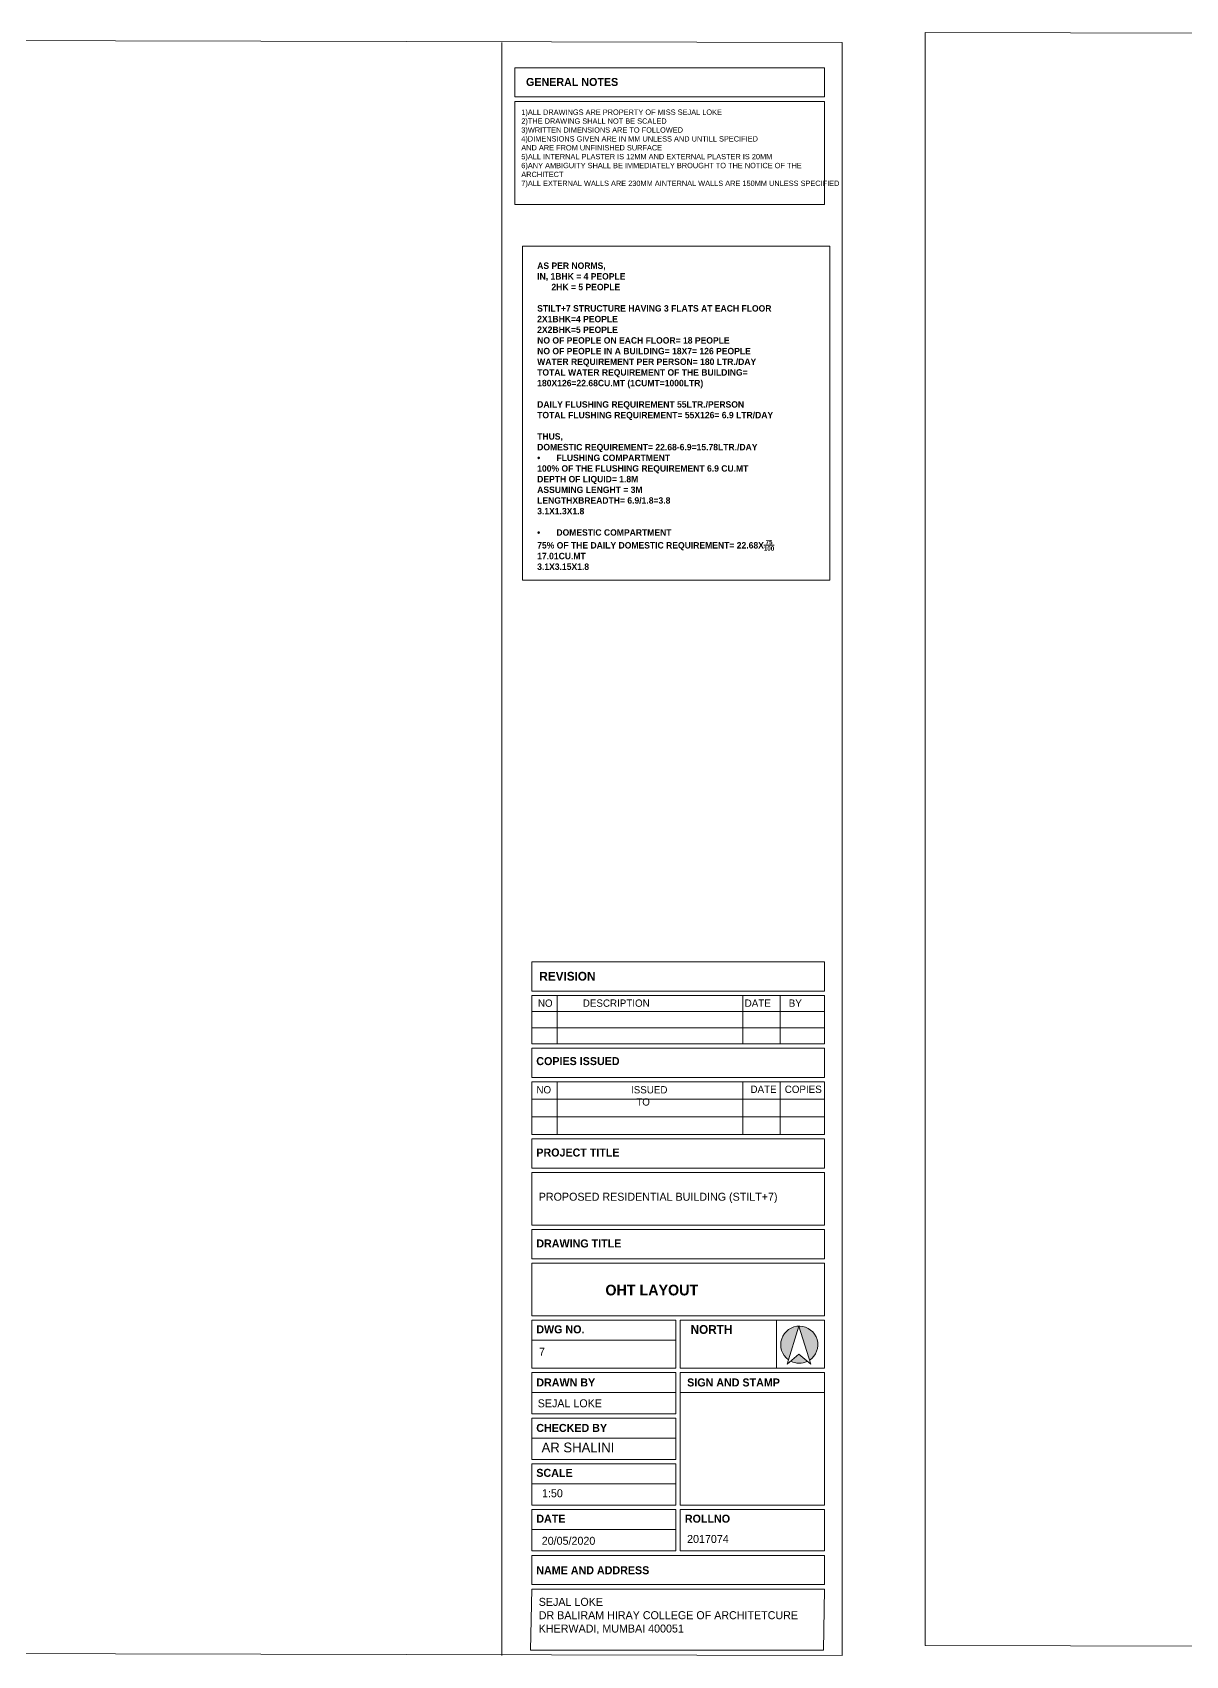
# Model space of a CAD drawing. Header units: millimetres. Extents: x -1932176 to 78768, y -1967 to 1266654.
# Drawn here: x -328579 to -306967, y 434854 to 465279 of the extents above; entities that cross this region are included whole.
import ezdxf

# ---------------------------------------------------------------- set-up
doc = ezdxf.new("R2010")
doc.units = ezdxf.units.MM
doc.layers.add('SHEET', color=7, linetype='Continuous', lineweight=13)
doc.styles.add('20 scale', font='ARIALN.TTF', dxfattribs={"height": 0.2})
doc.styles.get("Standard").update_dxf_attribs({"font": 'arial.ttf'})

msp = doc.modelspace()

# ---------------------------------------------------------------- hatches: boundary and pattern name
at = {"layer": 'SHEET', "linetype": 'ByBlock', "lineweight": 20, "transparency": 33554687}
h = msp.add_hatch(color=0, dxfattribs=at)
h.dxf.hatch_style = 1
h.paths.add_polyline_path([(-314214.53865, 441025.59992), (-314016.88012, 440390.02535, 3.231701641), (-314409.36139, 440399.14383)])
h.paths.add_polyline_path([(-314214.53865, 440502.1091), (-314366.2245, 440372.66513, 0.2347967333), (-314056.90553, 440367.58992)])

# ---------------------------------------------------------------- linework, layer by layer
at = {"layer": 'SHEET'}
msp.add_line((-319780.30421, 465091.84823), (-319780.30421, 434854.17871), dxfattribs=at)
at = {"layer": 'SHEET', "color": 18, "linetype": 'ByBlock', "lineweight": 9, "true_color": 0x000000}
for p, q in [((-313734.17216, 464070.0041), (-313734.17216, 464618.70964)), ((-313734.17216, 462055.92831), (-313734.17216, 463987.69827)), ((-319535.82459, 462055.92831), (-313734.17216, 462055.92831))]:
    msp.add_line(p, q, dxfattribs=at)
at = {"layer": 'SHEET', "color": 18, "linetype": 'Continuous', "lineweight": 9, "ltscale": 50, "true_color": 0x000000}
msp.add_line((-319535.82459, 464070.0041), (-314048.76915, 464070.0041), dxfattribs=at)
at = {"layer": 'SHEET', "color": 18, "linetype": 'Continuous', "lineweight": 9, "ltscale": 2.5, "true_color": 0x000000}
for p, q in [((-314048.76915, 463987.69827), (-319535.82459, 463987.69827)), ((-313734.17216, 463987.69827), (-319535.82459, 463987.69827)), ((-313734.17216, 447856.93131), (-313734.17216, 447320.77783)), ((-313734.17216, 447308.22577), (-313734.17216, 447856.93131)), ((-319221.2276, 447225.91994), (-313734.17216, 447225.91994)), ((-319221.2276, 447225.91994), (-319221.2276, 446322.40407)), ((-318742.32172, 447225.91994), (-318742.32172, 446322.40407)), ((-315265.65971, 447225.91994), (-315265.65971, 446322.40407)), ((-314562.0391, 447225.91994), (-314562.0391, 446322.40407)), ((-313734.17216, 447225.91994), (-313734.17216, 446322.40407)), ((-319221.2276, 446924.74798), (-313734.17216, 446924.74798)), ((-319221.2276, 446623.57603), (-313734.17216, 446623.57603)), ((-313734.17216, 446322.40407), (-319221.2276, 446322.40407)), ((-313734.17216, 446240.09824), (-313734.17216, 445691.3927)), ((-319221.2276, 444623.26517), (-319221.2276, 445609.08687)), ((-319221.2276, 445609.08687), (-313734.17216, 445609.08687)), ((-318742.32172, 445609.08687), (-318742.32172, 444623.26517)), ((-315265.65971, 445609.08687), (-315265.65971, 444623.26517)), ((-314562.0391, 445609.08687), (-314562.0391, 444623.26517)), ((-313734.17216, 445609.08687), (-313734.17216, 444623.26517)), ((-319221.2276, 445280.47963), (-313734.17216, 445280.47963)), ((-319221.2276, 444951.8724), (-313734.17216, 444951.8724)), ((-313734.17216, 444623.26517), (-319221.2276, 444623.26517)), ((-316518.8528, 440244.10021), (-316518.8528, 441142.68153)), ((-316436.54697, 440244.10021), (-316436.54697, 441142.68153)), ((-314632.75348, 441142.68153), (-314632.75348, 440244.10021)), ((-316518.8528, 439386.6698), (-316518.8528, 440161.79438)), ((-316436.54697, 437671.80898), (-316436.54697, 440161.79438)), ((-316518.8528, 438529.23939), (-316518.8528, 439304.36397)), ((-316518.8528, 437671.80898), (-316518.8528, 438446.93356)), ((-316518.8528, 436814.37856), (-316518.8528, 437589.50314)), ((-316436.54697, 437671.80898), (-313734.17216, 437671.80898)), ((-316436.54697, 436814.37856), (-316436.54697, 437589.50314)), ((-316436.54697, 437589.50314), (-313734.17216, 437589.50314)), ((-316436.54697, 436814.37856), (-313734.17216, 436814.37856))]:
    msp.add_line(p, q, dxfattribs=at)
at = {"layer": 'SHEET', "linetype": 'ByBlock', "lineweight": 20}
for p, q in [((-314436.15495, 440312.98867), (-314214.53865, 441025.59992)), ((-313992.92234, 440312.98867), (-314214.53865, 441025.59992)), ((-314436.15495, 440312.98867), (-314214.53865, 440502.1091)), ((-313992.92234, 440312.98867), (-314214.53865, 440502.1091))]:
    msp.add_line(p, q, dxfattribs=at)
at = {"layer": 'SHEET'}
for points in [[(-311846.39972, 465279.20368), (-268254.76893, 465177.40093), (-268254.76893, 434939.73141), (-311846.39972, 435041.53416)], [(-356992.49183, 465193.65098), (-313400.86105, 465091.84823), (-313400.86105, 434854.17871), (-356992.49183, 434955.98146)]]:
    msp.add_lwpolyline(points, close=True, dxfattribs=at)
at = {"layer": 'SHEET', "color": 18, "linetype": 'Continuous', "lineweight": 9, "ltscale": 2.5, "true_color": 0x000000}
for points in [[(-313734.17216, 464070.0041), (-319535.82459, 464070.0041), (-319535.82459, 464618.70964), (-313734.17216, 464618.70964)], [(-319535.82459, 462055.92831), (-319535.82459, 463987.69827)], [(-313734.17216, 447308.22577), (-319221.2276, 447308.22577), (-319221.2276, 447856.93131), (-313734.17216, 447856.93131)], [(-317341.91111, 446240.09824), (-319221.2276, 446240.09824)], [(-319221.2276, 445691.3927), (-319221.2276, 446240.09824)], [(-313734.17216, 445691.3927), (-319221.2276, 445691.3927), (-319221.2276, 446240.09824), (-313734.17216, 446240.09824)], [(-319221.2276, 444623.26517), (-319221.2276, 445609.08687)], [(-313734.17216, 444540.95934), (-319221.2276, 444540.95934)], [(-319221.2276, 443992.25379), (-319221.2276, 444540.95934)], [(-319221.2276, 442924.12627), (-319221.2276, 443909.94796)], [(-313734.17216, 442841.82044), (-319221.2276, 442841.82044)], [(-319221.2276, 442293.11489), (-319221.2276, 442841.82044)], [(-319221.2276, 441224.98736), (-319221.2276, 442210.80906)], [(-316518.8528, 440768.21373), (-319221.2276, 440768.21373), (-319221.2276, 441142.68153), (-316518.8528, 441142.68153)], [(-316436.54697, 441142.68153), (-313734.17216, 441142.68153)], [(-313734.17216, 441142.68153), (-313734.17216, 440244.10021)], [(-316518.8528, 440244.10021), (-319221.2276, 440244.10021), (-319221.2276, 440768.21373), (-316518.8528, 440768.21373)], [(-316518.8528, 439787.32657), (-319221.2276, 439787.32657), (-319221.2276, 440161.79438), (-316518.8528, 440161.79438)], [(-313734.17216, 440244.10021), (-316436.54697, 440244.10021)], [(-316436.54697, 440161.79438), (-313734.17216, 440161.79438)], [(-313734.17216, 440161.79438), (-313734.17216, 437671.80898)], [(-316518.8528, 439386.6698), (-319221.2276, 439386.6698), (-319221.2276, 439787.32657), (-316518.8528, 439787.32657)], [(-316436.54697, 439787.32657), (-313734.17216, 439787.32657)], [(-316518.8528, 438929.89616), (-319221.2276, 438929.89616), (-319221.2276, 439304.36397), (-316518.8528, 439304.36397)], [(-316518.8528, 438529.23939), (-319221.2276, 438529.23939), (-319221.2276, 438929.89616), (-316518.8528, 438929.89616)], [(-316518.8528, 438072.46575), (-319221.2276, 438072.46575), (-319221.2276, 438446.93356), (-316518.8528, 438446.93356)], [(-316518.8528, 437671.80898), (-319221.2276, 437671.80898), (-319221.2276, 438072.46575), (-316518.8528, 438072.46575)], [(-316518.8528, 437215.03534), (-319221.2276, 437215.03534), (-319221.2276, 437589.50314), (-316518.8528, 437589.50314)], [(-313734.17216, 437589.50314), (-313734.17216, 436814.37856)], [(-316518.8528, 436814.37856), (-319221.2276, 436814.37856), (-319221.2276, 437215.03534), (-316518.8528, 437215.03534)], [(-313734.17216, 436732.07273), (-319221.2276, 436732.07273)]]:
    msp.add_lwpolyline(points, dxfattribs=at)
at = {"layer": 'SHEET', "color": 0, "linetype": 'ByBlock', "lineweight": 20}
msp.add_lwpolyline([(-319391.27136, 455011.30784), (-313636.63508, 455011.30784), (-313636.63508, 461272.11895), (-319391.27136, 461272.11895)], close=True, dxfattribs=at)
at = {"layer": 'SHEET', "color": 18, "linetype": 'Continuous', "lineweight": 9, "ltscale": 2.5, "true_color": 0x000000}
for points in [[(-319221.2276, 444540.95934), (-313734.17216, 444540.95934), (-313734.17216, 443992.25379), (-319221.2276, 443992.25379)], [(-319221.2276, 443909.94796), (-313734.17216, 443909.94796), (-313734.17216, 442924.12627), (-319221.2276, 442924.12627)], [(-319221.2276, 442841.82044), (-313734.17216, 442841.82044), (-313734.17216, 442293.11489), (-319221.2276, 442293.11489)], [(-319221.2276, 442210.80906), (-313734.17216, 442210.80906), (-313734.17216, 441224.98736), (-319221.2276, 441224.98736)], [(-319221.2276, 436732.07273), (-313734.17216, 436732.07273), (-313734.17216, 436183.36719), (-319221.2276, 436183.36719)], [(-319221.2276, 436101.06136), (-313734.17216, 436101.06136), (-313755.50465, 434956.18587), (-319242.56009, 434956.18587)]]:
    msp.add_lwpolyline(points, close=True, dxfattribs=at)
at = {"layer": 'SHEET', "linetype": 'ByBlock', "lineweight": 20}
for start, end in [(303.056834928, 234.281348044), (242.632966002, 295.487021518)]:
    msp.add_arc((-314206.4591, 440681.31837), 347.55116, start, end, dxfattribs=at)

# ---------------------------------------------------------------- texts
at = {"layer": 'SHEET', "linetype": 'ByBlock', "lineweight": 20, "attachment_point": 1}
for s, width, insert, char_height in [('{\\fCentury Gothic|b1|i0|c0|p34;GENERAL NOTES}', 2437.1509055, (-319327.88559, 464426.4319), 150), ('{\\fCentury Gothic|b1|i0|c0|p34;COPIES ISSUED}', 2437.1509055, (-319135.08159, 446071.93932), 150), ('{\\fCentury Gothic|b1|i0|c0|p34;PROJECT TITLE}', 2437.1509055, (-319135.08159, 444358.60474), 150), ('{\\fCentury Gothic|b0|i0|c0|p34;PROPOSED RESIDENTIAL BUILDING (STILT+7)}', 4907.5748606, (-319089.59128, 443529.78936), 150), ('{\\fCentury Gothic|b1|i0|c0|p34;DRAWING TITLE}', 2437.1509055, (-319135.08159, 442653.58045), 150), ('{\\fCentury Gothic|b1|i0|c0|p34;OHT LAYOUT}', 4907.5748606, (-317839.76675, 441805.13061), 200), ('{\\fCentury Gothic|b1|i0|c0|p34;DWG NO.}', 2437.1509055, (-319135.08159, 441043.66031), 150), ('{\\fCentury Gothic|b1|i0|c0|p34;DRAWN BY}', 2437.1509055, (-319135.08159, 440047.94201), 150), ('{\\fCentury Gothic|b1|i0|c0|p34;SIGN AND STAMP}', 2437.1509055, (-316307.86804, 440047.94201), 150), ('{\\fCentury Gothic|b1|i0|c0|p34;CHECKED BY}', 2437.1509055, (-319135.08159, 439196.00979), 150), ('{\\fCentury Gothic|b1|i0|c0|p34;SCALE}', 2437.1509055, (-319135.08159, 438353.49914), 150), ('{\\fCentury Gothic|b1|i0|c0|p34;DATE}', 2437.1509055, (-319135.08159, 437494.58786), 150), ('{\\fCentury Gothic|b1|i0|c0|p34;ROLLNO}', 2437.1509055, (-316350.40095, 437494.58786), 150), ('{\\fCentury Gothic|b1|i0|c0|p34;NAME AND ADDRESS}', 2437.1509055, (-319135.08159, 436528.23698), 150), ('{\\fCentury Gothic|b0|i0|c0|p34;SEJAL LOKE\\PDR BALIRAM HIRAY COLLEGE OF ARCHITETCURE \\PKHERWADI, MUMBAI 400051}', 4907.5748606, (-319089.59128, 435935.27796), 150)]:
    msp.add_mtext_dynamic_manual_height_columns(s, width=width, gutter_width=57.3737, heights=[0], dxfattribs=dict(at, insert=insert, char_height=char_height))
at = {"layer": 'SHEET', "color": 18, "linetype": 'ByBlock', "lineweight": 9, "true_color": 0x000000, "insert": (-319416.31992, 463835.09355), "char_height": 100, "attachment_point": 1}
msp.add_mtext_dynamic_manual_height_columns('{\\fCentury Gothic|b0|i0|c0|p34;1)ALL DRAWINGS ARE PROPERTY OF MISS SEJAL LOKE\\P2)THE DRAWING SHALL NOT BE SCALED \\P3)WRITTEN DIMENSIONS ARE TO FOLLOWED \\P4)DIMENSIONS GIVEN ARE IN MM UNLESS AND UNTILL SPECIFIED \\PAND ARE FROM UNFINISHED SURFACE \\P5)ALL INTERNAL PLASTER IS 12MM AND EXTERNAL PLASTER IS 20MM\\P6)ANY AMBIGUITY SHALL BE IMMEDIATELY BROUGHT TO THE NOTICE OF THE ARCHITECT \\P7)ALL EXTERNAL WALLS ARE 230MM AINTERNAL WALLS ARE 150MM UNLESS SPECIFIED}', width=5543.582225, gutter_width=57.3737, heights=[0], dxfattribs=at)
at = {"layer": 'SHEET', "color": 0, "linetype": 'ByBlock', "lineweight": 20, "insert": (-319118.83541, 460967.48155), "char_height": 120, "attachment_point": 1}
msp.add_mtext_dynamic_manual_height_columns('\\A1;{\\fCentury Gothic|b1|i0|c0|p34;AS PER NORMS,\\PIN, 1BHK = 4 PEOPLE\\P      2HK = 5 PEOPLE\\P\\PSTILT+7 STRUCTURE HAVING 3 FLATS AT EACH FLOOR\\P2X1BHK=4 PEOPLE\\P2X2BHK=5 PEOPLE\\PNO OF PEOPLE ON EACH FLOOR= 18 PEOPLE\\PNO OF PEOPLE IN A BUILDING= 18X7= 126 PEOPLE\\PWATER REQUIREMENT PER PERSON= 180 LTR./DAY\\PTOTAL WATER REQUIREMENT OF THE BUILDING= 180X126=22.68CU.MT (1CUMT=1000LTR)\\P\\PDAILY FLUSHING REQUIREMENT 55LTR./PERSON\\PTOTAL FLUSHING REQUIREMENT= 55X126= 6.9 LTR/DAY\\P\\PTHUS, \\PDOMESTIC REQUIREMENT= 22.68-6.9=15.78LTR./DAY\\P\\pi-360,l360,t360;\\fSymbol|b1|i0|c2|p18;·^I\\fCentury Gothic|b1|i0|c0|p34;FLUSHING COMPARTMENT \\P\\pi0,l0,tz;100% OF THE FLUSHING REQUIREMENT 6.9 CU.MT\\PDEPTH OF LIQUID= 1.8M\\PASSUMING LENGHT = 3M\\PLENGTHXBREADTH= 6.9/1.8=3.8\\P3.1X1.3X1.8\\P\\P\\pi-360,l360,t360;\\fSymbol|b1|i0|c2|p18;·^I\\fCentury Gothic|b1|i0|c0|p34;DOMESTIC COMPARTMENT\\P\\pi0,l0,tz;75% OF THE DAILY DOMESTIC REQUIREMENT= 22.68X\\H0.7x;\\S75/100;\\H1.4286x;\\P17.01CU.MT\\P3.1X3.15X1.8}', width=5238.8602164, gutter_width=850, heights=[7161.62318], dxfattribs=at)
at = {"layer": 'SHEET', "color": 18, "linetype": 'Continuous', "lineweight": 9, "ltscale": 50, "true_color": 0x000000, "attachment_point": 1, "style": '20 scale'}
for s, width, heights, insert, char_height in [('{\\fCentury Gothic|b1|i0|c0|p34;REVISION  }', 66.4831048, [6.59764], (-319078.16727, 447670.2422), 164.6116632), ('\\pi-135.47;{\\fCentury Gothic|b0|i0|c0|p34;NO}', 8.7279214, [4.14976], (-318969.91167, 447152.44734), 137.176386), ('\\pi-565.24;{\\fCentury Gothic|b0|i0|c0|p34;DESCRIPTION}', 34.9161875, [4.14976], (-317698.47138, 447152.44734), 137.176386), ('\\pi-215.3;{\\fCentury Gothic|b0|i0|c0|p34;DATE}', 12.8232824, [4.14976], (-315014.34378, 447152.44734), 137.176386), ('\\pi-93.109;{\\fCentury Gothic|b0|i0|c0|p34;BY}', 13.5326087, [4.14976], (-314310.72316, 447152.44734), 137.176386), ('\\pi-135.47;{\\fCentury Gothic|b0|i0|c0|p34;NO}', 8.7279214, [4.14976], (-318998.3187, 445528.57295), 137.176386), ('\\pi-215.3;{\\fCentury Gothic|b0|i0|c0|p34;DATE}', 12.8232824, [4.14976], (-314905.7739, 445537.39746), 137.176386), ('\\pi-319.39;{\\fCentury Gothic|b0|i0|c0|p34;COPIES}', 13.5326087, [4.14976], (-314159.15197, 445537.39746), 137.176386), ('{\\fCentury Gothic|b1|i0|c0|p34;NORTH}', 30.7331048, [4.78312], (-316243.92087, 441048.94484), 164.6116632), ('{\\fCentury Gothic|b0|i0|c0|p34;7}', 689.9624133, [4.78312], (-319085.33055, 440624.36807), 150), ('{\\fCentury Gothic|b0|i0|c0|p34;SEJAL LOKE}', 2212.0658659, [4.78312], (-319109.21495, 439657.53019), 150), ('{\\fCentury Gothic|b0|i0|c0|p34;AR SHALINI }', 2212.0658659, [4.78312], (-319036.56277, 438846.32802), 183.4829289), ('{\\fCentury Gothic|b0|i0|c0|p34;1:50}', 30.7331048, [4.78312], (-319028.25361, 437971.15001), 150), ('{\\fCentury Gothic|b0|i0|c0|p34;20/05/2020}', 1240.2372357, [4.78312], (-319033.34155, 437080.5652), 150), ('{\\fCentury Gothic|b0|i0|c0|p34;2017074}', 689.9624133, [4.78312], (-316309.09893, 437114.35559), 150)]:
    msp.add_mtext_dynamic_manual_height_columns(s, width=width, gutter_width=1125, heights=heights, dxfattribs=dict(at, insert=insert, char_height=char_height))
at = {"layer": 'SHEET', "color": 18, "linetype": 'Continuous', "lineweight": 9, "ltscale": 50, "true_color": 0x000000}
note = msp.add_mtext_dynamic_manual_height_columns('\\pi-271.72;{\\fCentury Gothic|b0|i0|c0|p34;ISSUED }', width=34.9161875, gutter_width=430.8795, heights=[4.14976, 0], dxfattribs=dict(at, insert=(-317726.87842, 445528.57295), char_height=137.176386, attachment_point=1, style='20 scale'))
for column, words in zip(note.columns.linked_columns, ['\\pi-99.249;{\\fCentury Gothic|b0|i0|c0|p34;TO}']):
    column.text = words

doc.saveas('drawing.dxf')
